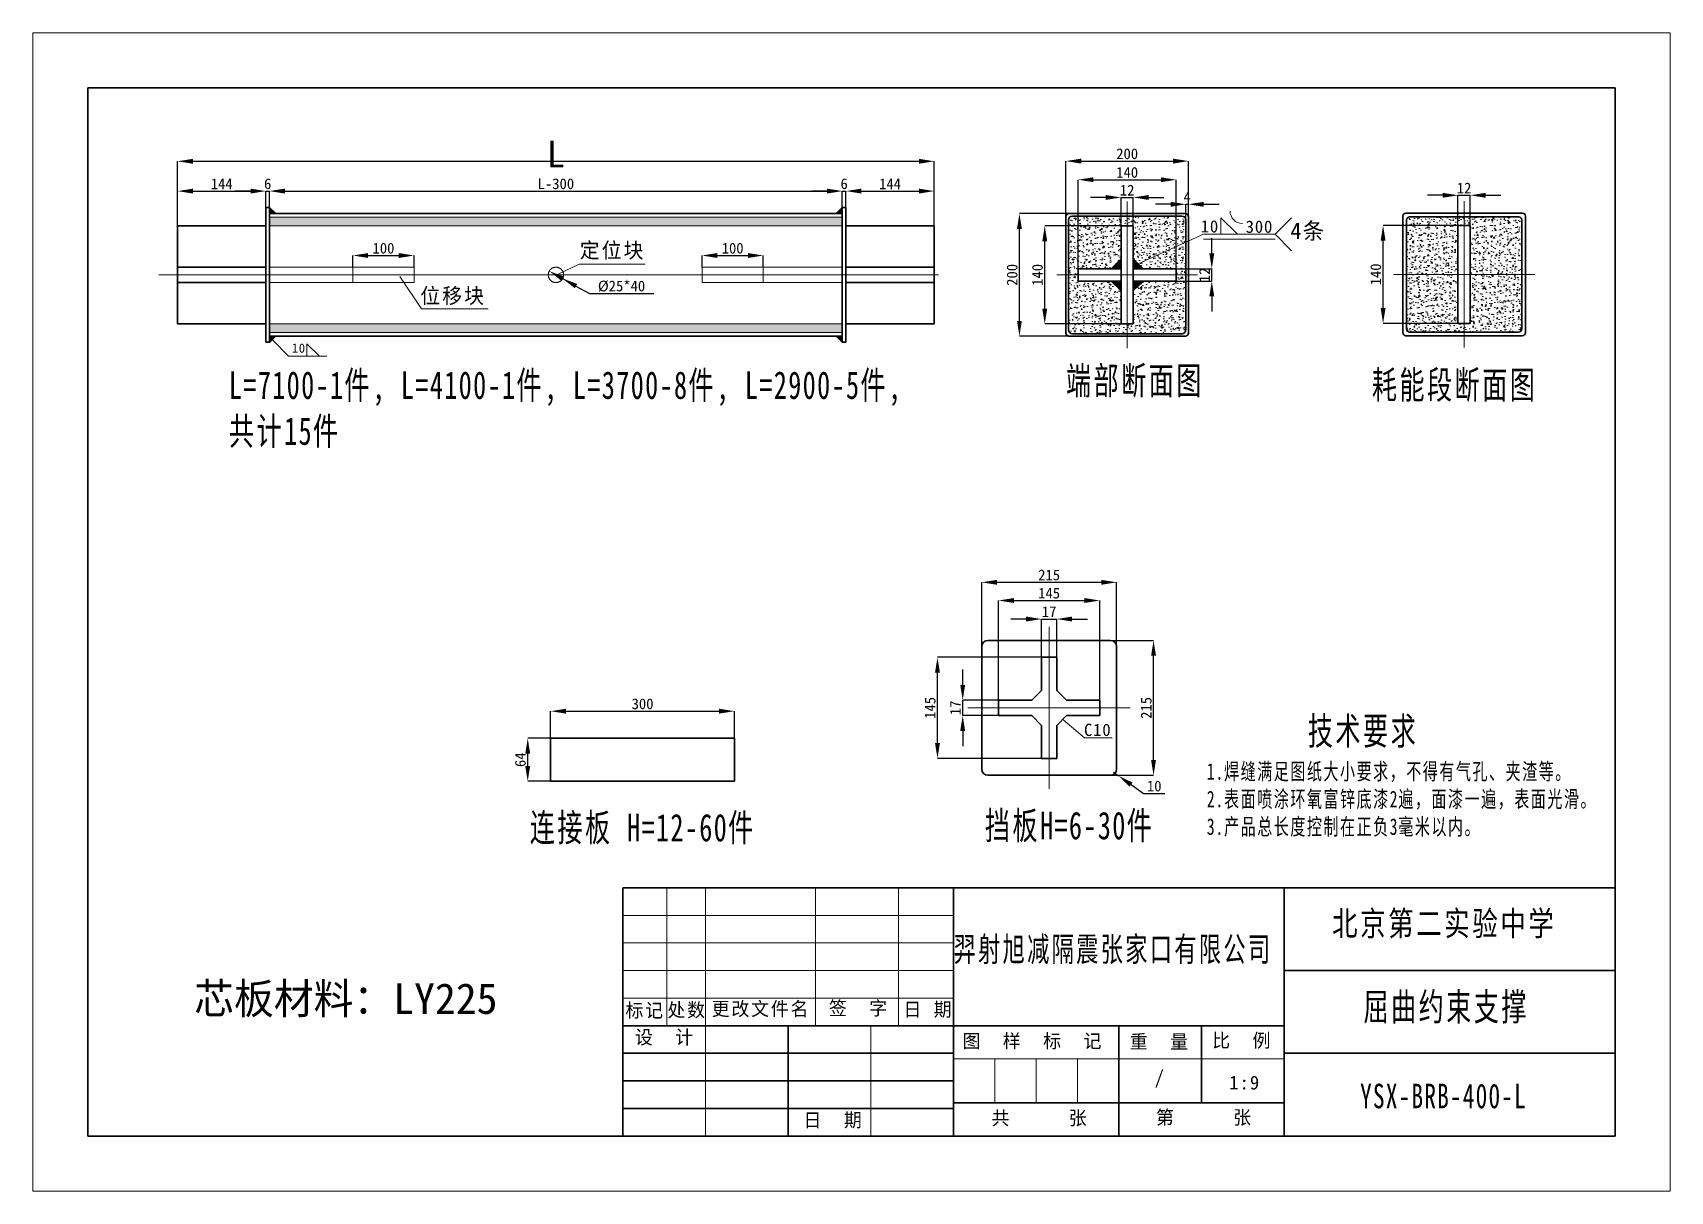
# Model space of a CAD drawing. Header units: metres. Extents: x -1336 to 1336, y -945 to 945.
import ezdxf

# ---------------------------------------------------------------- set-up
doc = ezdxf.new("R2010")
doc.units = ezdxf.units.M
doc.linetypes.add('点画线', pattern=[162, 108, 18, 18, 18, 0])
doc.linetypes.add('虚线', pattern=[18, 9, 9, 0])
for name, color, linetype, lineweight in [('中心线层', 1, '点画线', 18), ('剖面线层', 4, 'Continuous', 18), ('尺寸线层', 3, 'Continuous', 18), ('粗实线层', 7, 'Continuous', 35), ('细实线层', 7, 'Continuous', 18), ('虚线层', 6, '虚线', 18)]:
    doc.layers.add(name, color=color, linetype=linetype, lineweight=lineweight)
doc.dimstyles.new('CUSTOM_DIMSTYLE', dxfattribs={"dimscale": 5, "dimtxt": 3.5, "dimasz": 5, "dimexe": 1.25, "dimexo": 0, "dimtad": 1, "dimcen": 2.5, "dimclrd": 3, "dimadec": 3, "dimazin": 3, "dimtfac": 1, "dimtmove": 0, "dimatfit": 3})

# ---------------------------------------------------------------- blocks, each defined once
blk = doc.blocks.new('图框')
at = {"layer": '粗实线层'}
for p, q in [((90, 1800), (90, 90)), ((2583, 1800), (90, 1800)), ((2583, 90), (2583, 1800)), ((90, 90), (2583, 90))]:
    blk.add_line(p, q, dxfattribs=at)
at = {"layer": '细实线层'}
for p, q in [((0, 1890), (0, 0)), ((2673, 1890), (0, 1890)), ((2673, 0), (2673, 1890)), ((0, 0), (2673, 0))]:
    blk.add_line(p, q, dxfattribs=at)
blk = doc.blocks.new('_CLOSEDFILLED')
at = {"color": 0, "linetype": 'BYBLOCK'}
blk.add_solid([(-1, 0.16), (0, 0), (-1, -0.16)], dxfattribs=at)
blk = doc.blocks.new('*D1')
for p, q in [((0, 80), (0, 185.325)), ((1235, 80), (1235, 185.325))]:
    blk.add_line(p, q)
at = {"color": 3}
blk.add_line((25, 185.325), (1210, 185.325), dxfattribs=at)
at = {"layer": 'Defpoints'}
for p in [(0, 185.325), (0, 80), (1235, 80)]:
    blk.add_point(p, dxfattribs=at)
at = {"layer": '尺寸线层', "color": 3, "xscale": 25, "yscale": 25, "rotation": 180}
blk.add_blockref('_CLOSEDFILLED', (0, 185.325), dxfattribs=at)
at = {"layer": '尺寸线层', "color": 3, "xscale": 25, "yscale": 25}
blk.add_blockref('_CLOSEDFILLED', (1235, 185.325), dxfattribs=at)
at = {"layer": '尺寸线层', "insert": (617.5, 197.2), "char_height": 17.5, "attachment_point": 5}
blk.add_mtext('{\\H2.5x;L}', dxfattribs=at)
blk = doc.blocks.new('*D2')
for p, q in [((150, 110), (150, 136.694)), ((1085, 100), (1085, 136.694))]:
    blk.add_line(p, q)
at = {"color": 3}
blk.add_line((175, 136.694), (1060, 136.694), dxfattribs=at)
at = {"layer": 'Defpoints'}
for p in [(150, 136.694), (150, 110), (1085, 100)]:
    blk.add_point(p, dxfattribs=at)
at = {"layer": '尺寸线层', "color": 3, "xscale": 25, "yscale": 25, "rotation": 180}
blk.add_blockref('_CLOSEDFILLED', (150, 136.694), dxfattribs=at)
at = {"layer": '尺寸线层', "color": 3, "xscale": 25, "yscale": 25}
blk.add_blockref('_CLOSEDFILLED', (1085, 136.694), dxfattribs=at)
at = {"layer": '尺寸线层', "insert": (617.5, 148.569), "char_height": 17.5, "attachment_point": 5}
blk.add_mtext('L-300', dxfattribs=at)
blk = doc.blocks.new('*D3')
for p, q in [((1091, 110), (1091, 136.694)), ((1235, 80), (1235, 136.694))]:
    blk.add_line(p, q)
at = {"color": 3}
blk.add_line((1116, 136.694), (1210, 136.694), dxfattribs=at)
at = {"layer": 'Defpoints'}
for p in [(1091, 136.694), (1091, 110), (1235, 80)]:
    blk.add_point(p, dxfattribs=at)
at = {"layer": '尺寸线层', "color": 3, "xscale": 25, "yscale": 25, "rotation": 180}
blk.add_blockref('_CLOSEDFILLED', (1091, 136.694), dxfattribs=at)
at = {"layer": '尺寸线层', "color": 3, "xscale": 25, "yscale": 25}
blk.add_blockref('_CLOSEDFILLED', (1235, 136.694), dxfattribs=at)
at = {"layer": '尺寸线层', "insert": (1163, 148.569), "char_height": 17.5, "attachment_point": 5}
blk.add_mtext('144', dxfattribs=at)
blk = doc.blocks.new('*D4')
for p, q in [((286, 12.5), (286, 31.597)), ((386, 12.5), (386, 31.597))]:
    blk.add_line(p, q)
at = {"color": 3}
blk.add_line((311, 31.597), (361, 31.597), dxfattribs=at)
at = {"layer": 'Defpoints'}
for p in [(286, 31.597), (286, 12.5), (386, 12.5)]:
    blk.add_point(p, dxfattribs=at)
at = {"layer": '尺寸线层', "color": 3, "xscale": 25, "yscale": 25, "rotation": 180}
blk.add_blockref('_CLOSEDFILLED', (286, 31.597), dxfattribs=at)
at = {"layer": '尺寸线层', "color": 3, "xscale": 25, "yscale": 25}
blk.add_blockref('_CLOSEDFILLED', (386, 31.597), dxfattribs=at)
at = {"layer": '尺寸线层', "insert": (336, 43.472), "char_height": 17.5, "attachment_point": 5}
blk.add_mtext('100', dxfattribs=at)
blk = doc.blocks.new('*D5')
for p, q in [((856, 12.5), (856, 31.597)), ((956, 12.5), (956, 31.597))]:
    blk.add_line(p, q)
at = {"color": 3}
blk.add_line((881, 31.597), (931, 31.597), dxfattribs=at)
at = {"layer": 'Defpoints'}
for p in [(856, 31.597), (856, 12.5), (956, 12.5)]:
    blk.add_point(p, dxfattribs=at)
at = {"layer": '尺寸线层', "color": 3, "xscale": 25, "yscale": 25, "rotation": 180}
blk.add_blockref('_CLOSEDFILLED', (856, 31.597), dxfattribs=at)
at = {"layer": '尺寸线层', "color": 3, "xscale": 25, "yscale": 25}
blk.add_blockref('_CLOSEDFILLED', (956, 31.597), dxfattribs=at)
at = {"layer": '尺寸线层', "insert": (906, 43.472), "char_height": 17.5, "attachment_point": 5}
blk.add_mtext('100', dxfattribs=at)
blk = doc.blocks.new('*D6')
at = {"color": 3}
for p, q in [((119, 136.694), (94, 136.694)), ((144, 136.694), (150, 136.694)), ((175, 136.694), (200, 136.694))]:
    blk.add_line(p, q, dxfattribs=at)
for p, q in [((144, 110), (144, 136.694)), ((150, 110.194), (150, 136.694))]:
    blk.add_line(p, q)
at = {"layer": 'Defpoints'}
for p in [(144, 136.694), (144, 110), (150, 110.194)]:
    blk.add_point(p, dxfattribs=at)
at = {"layer": '尺寸线层', "color": 3, "xscale": 25, "yscale": 25}
blk.add_blockref('_CLOSEDFILLED', (144, 136.694), dxfattribs=at)
at = {"layer": '尺寸线层', "color": 3, "xscale": 25, "yscale": 25, "rotation": 180}
blk.add_blockref('_CLOSEDFILLED', (150, 136.694), dxfattribs=at)
at = {"layer": '尺寸线层', "insert": (147, 148.569), "char_height": 17.5, "attachment_point": 5}
blk.add_mtext('6', dxfattribs=at)
blk = doc.blocks.new('*D7')
at = {"color": 3}
for p, q in [((1060, 136.694), (1035, 136.694)), ((1085, 136.694), (1091, 136.694)), ((1116, 136.694), (1141, 136.694))]:
    blk.add_line(p, q, dxfattribs=at)
for p, q in [((1085, 110), (1085, 136.694)), ((1091, 110), (1091, 136.694))]:
    blk.add_line(p, q)
at = {"layer": 'Defpoints'}
for p in [(1085, 136.694), (1085, 110), (1091, 110)]:
    blk.add_point(p, dxfattribs=at)
at = {"layer": '尺寸线层', "color": 3, "xscale": 25, "yscale": 25}
blk.add_blockref('_CLOSEDFILLED', (1085, 136.694), dxfattribs=at)
at = {"layer": '尺寸线层', "color": 3, "xscale": 25, "yscale": 25, "rotation": 180}
blk.add_blockref('_CLOSEDFILLED', (1091, 136.694), dxfattribs=at)
at = {"layer": '尺寸线层', "insert": (1088, 148.569), "char_height": 17.5, "attachment_point": 5}
blk.add_mtext('6', dxfattribs=at)
blk = doc.blocks.new('*D8')
for p, q in [((0, 80), (0, 136.694)), ((144, 85), (144, 136.694))]:
    blk.add_line(p, q)
at = {"color": 3}
blk.add_line((25, 136.694), (119, 136.694), dxfattribs=at)
at = {"layer": 'Defpoints'}
for p in [(0, 136.694), (144, 85), (0, 80)]:
    blk.add_point(p, dxfattribs=at)
at = {"layer": '尺寸线层', "color": 3, "xscale": 25, "yscale": 25, "rotation": 180}
blk.add_blockref('_CLOSEDFILLED', (0, 136.694), dxfattribs=at)
at = {"layer": '尺寸线层', "color": 3, "xscale": 25, "yscale": 25}
blk.add_blockref('_CLOSEDFILLED', (144, 136.694), dxfattribs=at)
at = {"layer": '尺寸线层', "insert": (72, 148.569), "char_height": 17.5, "attachment_point": 5}
blk.add_mtext('144', dxfattribs=at)
blk = doc.blocks.new('*X14')
at = {"layer": '尺寸线层', "color": 0, "linetype": 'Continuous', "lineweight": -2}
for p, q in [((0, 0), (26.021, -26.762)), ((26.021, -26.762), (88.502, -26.762))]:
    blk.add_line(p, q, dxfattribs=at)
at = {"layer": '尺寸线层', "color": 0, "linetype": 'Continuous'}
for p, q in [((56.086, -26.762), (56.086, -6.561)), ((76.286, -26.762), (56.086, -6.561)), ((56.086, -26.762), (83.086, -26.762))]:
    blk.add_line(p, q, dxfattribs=at)
at = {"layer": '尺寸线层', "color": 0, "insert": (31.502, -6.057), "char_height": 15, "attachment_point": 1}
blk.add_mtext('{\\T1.1;10}', dxfattribs=at)
blk = doc.blocks.new('*X15')
at = {"layer": '尺寸线层', "color": 0, "linetype": 'Continuous'}
blk.add_line((0, 0), (35.285, -52.806), dxfattribs=at)
at = {"layer": '尺寸线层', "color": 0}
for p, q in [((35.285, -52.806), (37.5, -52.806)), ((37.5, -52.806), (144.053, -52.806)), ((37.5, -52.806), (37.5, -52.806))]:
    blk.add_line(p, q, dxfattribs=at)
at = {"layer": '尺寸线层', "color": 0, "insert": (33.209, -18.669), "char_height": 25, "attachment_point": 1}
blk.add_mtext('{\\T1.1;位移块}', dxfattribs=at)
blk = doc.blocks.new('*X16')
at = {"layer": '尺寸线层', "color": 0, "linetype": 'Continuous'}
blk.add_line((0, 0), (35.285, 17.069), dxfattribs=at)
at = {"layer": '尺寸线层', "color": 0}
for p, q in [((35.285, 17.069), (37.5, 17.069)), ((37.5, 17.069), (143.349, 17.069)), ((37.5, 17.069), (37.5, 17.069))]:
    blk.add_line(p, q, dxfattribs=at)
at = {"layer": '尺寸线层', "color": 0, "insert": (36.379, 52.176), "char_height": 25, "attachment_point": 1}
blk.add_mtext('{\\T1.1;定位块}', dxfattribs=at)
blk = doc.blocks.new('*D10')
at = {"color": 3}
for p, q in [((71, 115.166), (46, 115.166)), ((96, 115.166), (100, 115.166)), ((125, 115.166), (150, 115.166))]:
    blk.add_line(p, q, dxfattribs=at)
for p, q in [((96, -61.806), (96, 115.166)), ((100, -61.806), (100, 115.166))]:
    blk.add_line(p, q)
at = {"layer": 'Defpoints'}
for p in [(96, 115.166), (96, -61.806), (100, -61.806)]:
    blk.add_point(p, dxfattribs=at)
at = {"layer": '尺寸线层', "color": 3, "xscale": 25, "yscale": 25}
blk.add_blockref('_CLOSEDFILLED', (96, 115.166), dxfattribs=at)
at = {"layer": '尺寸线层', "color": 3, "xscale": 25, "yscale": 25, "rotation": 180}
blk.add_blockref('_CLOSEDFILLED', (100, 115.166), dxfattribs=at)
at = {"layer": '尺寸线层', "insert": (98, 127.041), "char_height": 17.5, "attachment_point": 5}
blk.add_mtext('4', dxfattribs=at)
blk = doc.blocks.new('*D11')
at = {"color": 3}
for p, q in [((-35, 126.338), (-60, 126.338)), ((-10, 126.338), (10, 126.338)), ((35, 126.338), (60, 126.338))]:
    blk.add_line(p, q, dxfattribs=at)
for p, q in [((-10, 34.061), (-10, 126.338)), ((10, 33.717), (10, 126.338))]:
    blk.add_line(p, q)
at = {"layer": 'Defpoints'}
for p in [(-10, 126.338), (-10, 34.061), (10, 33.717)]:
    blk.add_point(p, dxfattribs=at)
at = {"layer": '尺寸线层', "color": 3, "xscale": 25, "yscale": 25}
for p, rotation in [((-10, 126.338), 360), ((10, 126.338), 540)]:
    blk.add_blockref('_CLOSEDFILLED', p, dxfattribs=dict(at, rotation=rotation))
at = {"layer": '尺寸线层', "insert": (0, 138.213), "char_height": 17.5, "attachment_point": 5}
blk.add_mtext('12', dxfattribs=at)
blk = doc.blocks.new('*D12')
for p, q in [((-80, 10), (-80, 155.244)), ((80, 10), (80, 155.244))]:
    blk.add_line(p, q)
at = {"color": 3}
blk.add_line((-55, 155.244), (55, 155.244), dxfattribs=at)
at = {"layer": 'Defpoints'}
for p in [(-80, 155.244), (-80, 10), (80, 10)]:
    blk.add_point(p, dxfattribs=at)
at = {"layer": '尺寸线层', "color": 3, "xscale": 25, "yscale": 25, "rotation": 180}
blk.add_blockref('_CLOSEDFILLED', (-80, 155.244), dxfattribs=at)
at = {"layer": '尺寸线层', "color": 3, "xscale": 25, "yscale": 25}
blk.add_blockref('_CLOSEDFILLED', (80, 155.244), dxfattribs=at)
at = {"layer": '尺寸线层', "insert": (0, 167.119), "char_height": 17.5, "attachment_point": 5}
blk.add_mtext('140', dxfattribs=at)
blk = doc.blocks.new('*D13')
for p, q in [((-10, 80), (-134.544, 80)), ((-10, -80), (-134.544, -80))]:
    blk.add_line(p, q)
at = {"color": 3}
blk.add_line((-134.544, -55), (-134.544, 55), dxfattribs=at)
at = {"layer": 'Defpoints'}
for p in [(-10, 80), (-134.544, -80), (-10, -80)]:
    blk.add_point(p, dxfattribs=at)
at = {"layer": '尺寸线层', "color": 3, "xscale": 25, "yscale": 25}
for p, rotation in [((-134.544, 80), 90), ((-134.544, -80), 270)]:
    blk.add_blockref('_CLOSEDFILLED', p, dxfattribs=dict(at, rotation=rotation))
at = {"layer": '尺寸线层', "insert": (-146.419, 0), "char_height": 17.5, "attachment_point": 5, "rotation": 90}
blk.add_mtext('140', dxfattribs=at)
blk = doc.blocks.new('*D14')
at = {"color": 3}
for p, q in [((138.13, 35), (138.13, 60)), ((138.13, -10), (138.13, 10)), ((138.13, -35), (138.13, -60))]:
    blk.add_line(p, q, dxfattribs=at)
for p, q in [((80, 10), (138.13, 10)), ((80, -10), (138.13, -10))]:
    blk.add_line(p, q)
at = {"layer": 'Defpoints'}
for p in [(80, 10), (80, -10), (138.13, -10)]:
    blk.add_point(p, dxfattribs=at)
at = {"layer": '尺寸线层', "color": 3, "xscale": 25, "yscale": 25}
for p, rotation in [((138.13, 10), 270), ((138.13, -10), 90)]:
    blk.add_blockref('_CLOSEDFILLED', p, dxfattribs=dict(at, rotation=rotation))
at = {"layer": '尺寸线层', "insert": (126.255, 0), "char_height": 17.5, "attachment_point": 5, "rotation": 90}
blk.add_mtext('12', dxfattribs=at)
blk = doc.blocks.new('*D15')
for p, q in [((-95, 100), (-175.882, 100)), ((-95, -100), (-175.882, -100))]:
    blk.add_line(p, q)
at = {"color": 3}
blk.add_line((-175.882, -75), (-175.882, 75), dxfattribs=at)
at = {"layer": 'Defpoints'}
for p in [(-95, 100), (-175.882, -100), (-95, -100)]:
    blk.add_point(p, dxfattribs=at)
at = {"layer": '尺寸线层', "color": 3, "xscale": 25, "yscale": 25}
for p, rotation in [((-175.882, 100), 90), ((-175.882, -100), 270)]:
    blk.add_blockref('_CLOSEDFILLED', p, dxfattribs=dict(at, rotation=rotation))
at = {"layer": '尺寸线层', "insert": (-187.757, 0), "char_height": 17.5, "attachment_point": 5, "rotation": 90}
blk.add_mtext('200', dxfattribs=at)
blk = doc.blocks.new('*D16')
for p, q in [((-100, 95), (-100, 185.626)), ((100, 95), (100, 185.626))]:
    blk.add_line(p, q)
at = {"color": 3}
blk.add_line((-75, 185.626), (75, 185.626), dxfattribs=at)
at = {"layer": 'Defpoints'}
for p in [(-100, 185.626), (-100, 95), (100, 95)]:
    blk.add_point(p, dxfattribs=at)
at = {"layer": '尺寸线层', "color": 3, "xscale": 25, "yscale": 25, "rotation": 180}
blk.add_blockref('_CLOSEDFILLED', (-100, 185.626), dxfattribs=at)
at = {"layer": '尺寸线层', "color": 3, "xscale": 25, "yscale": 25}
blk.add_blockref('_CLOSEDFILLED', (100, 185.626), dxfattribs=at)
at = {"layer": '尺寸线层', "insert": (0, 197.501), "char_height": 17.5, "attachment_point": 5}
blk.add_mtext('200', dxfattribs=at)
blk = doc.blocks.new('*X25')
at = {"layer": '尺寸线层', "color": 0, "linetype": 'Continuous'}
for p, q in [((135.122, 48.272), (135.122, 75.272)), ((162.122, 48.272), (135.122, 75.272)), ((223.465, 48.272), (250.465, 75.272)), ((135.122, 48.272), (162.122, 48.272)), ((223.465, 48.272), (250.465, 21.272))]:
    blk.add_line(p, q, dxfattribs=at)
at = {"layer": '尺寸线层', "color": 0, "linetype": 'Continuous', "lineweight": -2}
for p, q in [((0, 0), (106.772, 48.272)), ((106.772, 48.272), (223.465, 48.272))]:
    blk.add_line(p, q, dxfattribs=at)
at = {"layer": '尺寸线层', "color": 0, "linetype": '虚线'}
blk.add_line((106.772, 40.172), (223.465, 40.172), dxfattribs=at)
at = {"layer": '尺寸线层', "color": 0, "linetype": 'Continuous'}
blk.add_arc((170.222, 86.072), 20.25, 180, 270, dxfattribs=at)
at = {"layer": '尺寸线层', "color": 0, "attachment_point": 1}
for s, insert, char_height in [('{\\T1.1;300}', (175.399, 70.67), 20), ('{\\T1.1;4条}', (248.327, 67.363), 27)]:
    blk.add_mtext(s, dxfattribs=dict(at, insert=insert, char_height=char_height))
blk = doc.blocks.new('*D17')
at = {"color": 3}
for p, q in [((-35, 129.043), (-60, 129.043)), ((-10, 129.043), (10, 129.043)), ((35, 129.043), (60, 129.043))]:
    blk.add_line(p, q, dxfattribs=at)
for p, q in [((-10, 60), (-10, 129.043)), ((10, 60), (10, 129.043))]:
    blk.add_line(p, q)
at = {"layer": 'Defpoints'}
for p in [(-10, 129.043), (-10, 60), (10, 60)]:
    blk.add_point(p, dxfattribs=at)
at = {"layer": '尺寸线层', "color": 3, "xscale": 25, "yscale": 25}
blk.add_blockref('_CLOSEDFILLED', (-10, 129.043), dxfattribs=at)
at = {"layer": '尺寸线层', "color": 3, "xscale": 25, "yscale": 25, "rotation": 180}
blk.add_blockref('_CLOSEDFILLED', (10, 129.043), dxfattribs=at)
at = {"layer": '尺寸线层', "insert": (0, 140.918), "char_height": 17.5, "attachment_point": 5}
blk.add_mtext('12', dxfattribs=at)
blk = doc.blocks.new('*D18')
for p, q in [((-10, 80), (-132.252, 80)), ((-10, -80), (-132.252, -80))]:
    blk.add_line(p, q)
at = {"color": 3}
blk.add_line((-132.252, -55), (-132.252, 55), dxfattribs=at)
at = {"layer": 'Defpoints'}
for p in [(-10, 80), (-132.252, -80), (-10, -80)]:
    blk.add_point(p, dxfattribs=at)
at = {"layer": '尺寸线层', "color": 3, "xscale": 25, "yscale": 25}
for p, rotation in [((-132.252, 80), 90), ((-132.252, -80), 270)]:
    blk.add_blockref('_CLOSEDFILLED', p, dxfattribs=dict(at, rotation=rotation))
at = {"layer": '尺寸线层', "insert": (-144.127, 0), "char_height": 17.5, "attachment_point": 5, "rotation": 90}
blk.add_mtext('140', dxfattribs=at)
blk = doc.blocks.new('*D19')
for p, q in [((0, 70), (0, 114.214)), ((300, 70), (300, 114.214))]:
    blk.add_line(p, q)
at = {"color": 3}
blk.add_line((25, 114.214), (275, 114.214), dxfattribs=at)
at = {"layer": 'Defpoints'}
for p in [(0, 114.214), (0, 70), (300, 70)]:
    blk.add_point(p, dxfattribs=at)
at = {"layer": '尺寸线层', "color": 3, "xscale": 25, "yscale": 25, "rotation": 180}
blk.add_blockref('_CLOSEDFILLED', (0, 114.214), dxfattribs=at)
at = {"layer": '尺寸线层', "color": 3, "xscale": 25, "yscale": 25}
blk.add_blockref('_CLOSEDFILLED', (300, 114.214), dxfattribs=at)
at = {"layer": '尺寸线层', "insert": (150, 126.089), "char_height": 17.5, "attachment_point": 5}
blk.add_mtext('300', dxfattribs=at)
blk = doc.blocks.new('*D20')
for p, q in [((0, 70), (-37.439, 70)), ((0, 0), (-37.439, 0))]:
    blk.add_line(p, q)
at = {"color": 3}
blk.add_line((-37.439, 25), (-37.439, 45), dxfattribs=at)
at = {"layer": 'Defpoints'}
for p in [(0, 70), (-37.439, 0), (0, 0)]:
    blk.add_point(p, dxfattribs=at)
at = {"layer": '尺寸线层', "color": 3, "xscale": 25, "yscale": 25}
for p, rotation in [((-37.439, 70), 90), ((-37.439, 0), 270)]:
    blk.add_blockref('_CLOSEDFILLED', p, dxfattribs=dict(at, rotation=rotation))
at = {"layer": '尺寸线层', "insert": (-49.314, 35), "char_height": 17.5, "attachment_point": 5, "rotation": 90}
blk.add_mtext('64', dxfattribs=at)
blk = doc.blocks.new('*D21')
for p, q in [((100, 110), (170.427, 110)), ((100, -110), (170.427, -110))]:
    blk.add_line(p, q)
at = {"color": 3}
blk.add_line((170.427, -85), (170.427, 85), dxfattribs=at)
at = {"layer": 'Defpoints'}
for p in [(100, 110), (100, -110), (170.427, -110)]:
    blk.add_point(p, dxfattribs=at)
at = {"layer": '尺寸线层', "color": 3, "xscale": 25, "yscale": 25}
for p, rotation in [((170.427, 110), 90), ((170.427, -110), 270)]:
    blk.add_blockref('_CLOSEDFILLED', p, dxfattribs=dict(at, rotation=rotation))
at = {"layer": '尺寸线层', "insert": (158.552, 0), "char_height": 17.5, "attachment_point": 5, "rotation": 90}
blk.add_mtext('215', dxfattribs=at)
blk = doc.blocks.new('*D23')
for p, q in [((-110, 100), (-110, 204.87)), ((110, 100), (110, 204.87))]:
    blk.add_line(p, q)
at = {"color": 3}
blk.add_line((-85, 204.87), (85, 204.87), dxfattribs=at)
at = {"layer": 'Defpoints'}
for p in [(-110, 204.87), (-110, 100), (110, 100)]:
    blk.add_point(p, dxfattribs=at)
at = {"layer": '尺寸线层', "color": 3, "xscale": 25, "yscale": 25, "rotation": 180}
blk.add_blockref('_CLOSEDFILLED', (-110, 204.87), dxfattribs=at)
at = {"layer": '尺寸线层', "color": 3, "xscale": 25, "yscale": 25}
blk.add_blockref('_CLOSEDFILLED', (110, 204.87), dxfattribs=at)
at = {"layer": '尺寸线层', "insert": (0, 216.745), "char_height": 17.5, "attachment_point": 5}
blk.add_mtext('215', dxfattribs=at)
blk = doc.blocks.new('*D24')
for p, q in [((-82.5, 12.5), (-82.5, 175.196)), ((82.5, 12.5), (82.5, 175.196))]:
    blk.add_line(p, q)
at = {"color": 3}
blk.add_line((-57.5, 175.196), (57.5, 175.196), dxfattribs=at)
at = {"layer": 'Defpoints'}
for p in [(-82.5, 175.196), (-82.5, 12.5), (82.5, 12.5)]:
    blk.add_point(p, dxfattribs=at)
at = {"layer": '尺寸线层', "color": 3, "xscale": 25, "yscale": 25, "rotation": 180}
blk.add_blockref('_CLOSEDFILLED', (-82.5, 175.196), dxfattribs=at)
at = {"layer": '尺寸线层', "color": 3, "xscale": 25, "yscale": 25}
blk.add_blockref('_CLOSEDFILLED', (82.5, 175.196), dxfattribs=at)
at = {"layer": '尺寸线层', "insert": (0, 187.071), "char_height": 17.5, "attachment_point": 5}
blk.add_mtext('145', dxfattribs=at)
blk = doc.blocks.new('*D25')
at = {"color": 3}
for p, q in [((-37.5, 144.951), (-62.5, 144.951)), ((-12.5, 144.951), (12.5, 144.951)), ((37.5, 144.951), (62.5, 144.951))]:
    blk.add_line(p, q, dxfattribs=at)
for p, q in [((-12.5, 35), (-12.5, 144.951)), ((12.5, 34.398), (12.5, 144.951))]:
    blk.add_line(p, q)
at = {"layer": 'Defpoints'}
for p in [(-12.5, 144.951), (-12.5, 35), (12.5, 34.398)]:
    blk.add_point(p, dxfattribs=at)
at = {"layer": '尺寸线层', "color": 3, "xscale": 25, "yscale": 25}
blk.add_blockref('_CLOSEDFILLED', (-12.5, 144.951), dxfattribs=at)
at = {"layer": '尺寸线层', "color": 3, "xscale": 25, "yscale": 25, "rotation": 180}
blk.add_blockref('_CLOSEDFILLED', (12.5, 144.951), dxfattribs=at)
at = {"layer": '尺寸线层', "insert": (0, 156.826), "char_height": 17.5, "attachment_point": 5}
blk.add_mtext('17', dxfattribs=at)
blk = doc.blocks.new('*D26')
at = {"color": 3}
for p, q in [((-141.086, 37.5), (-141.086, 62.5)), ((-141.086, -12.5), (-141.086, 12.5)), ((-141.086, -37.5), (-141.086, -62.5))]:
    blk.add_line(p, q, dxfattribs=at)
for p, q in [((-82.5, 12.5), (-141.086, 12.5)), ((-82.5, -12.5), (-141.086, -12.5))]:
    blk.add_line(p, q)
at = {"layer": 'Defpoints'}
for p in [(-82.5, 12.5), (-141.086, -12.5), (-82.5, -12.5)]:
    blk.add_point(p, dxfattribs=at)
at = {"layer": '尺寸线层', "color": 3, "xscale": 25, "yscale": 25}
for p, rotation in [((-141.086, 12.5), 270), ((-141.086, -12.5), 90)]:
    blk.add_blockref('_CLOSEDFILLED', p, dxfattribs=dict(at, rotation=rotation))
at = {"layer": '尺寸线层', "insert": (-152.961, 0), "char_height": 17.5, "attachment_point": 5, "rotation": 90}
blk.add_mtext('17', dxfattribs=at)
blk = doc.blocks.new('*D27')
for p, q in [((-12.5, 82.5), (-182.282, 82.5)), ((-12.5, -82.5), (-182.282, -82.5))]:
    blk.add_line(p, q)
at = {"color": 3}
blk.add_line((-182.282, -57.5), (-182.282, 57.5), dxfattribs=at)
at = {"layer": 'Defpoints'}
for p in [(-12.5, 82.5), (-182.282, -82.5), (-12.5, -82.5)]:
    blk.add_point(p, dxfattribs=at)
at = {"layer": '尺寸线层', "color": 3, "xscale": 25, "yscale": 25}
for p, rotation in [((-182.282, 82.5), 90), ((-182.282, -82.5), 270)]:
    blk.add_blockref('_CLOSEDFILLED', p, dxfattribs=dict(at, rotation=rotation))
at = {"layer": '尺寸线层', "insert": (-194.157, 0), "char_height": 17.5, "attachment_point": 5, "rotation": 90}
blk.add_mtext('145', dxfattribs=at)
blk = doc.blocks.new('标题')
at = {"layer": '粗实线层'}
for p, q in [((-1620, 405), (-1620, 0)), ((0, 405), (-1620, 405)), ((-1080, 405), (-1080, 0)), ((-540, 405), (-540, 0)), ((0, 0), (0, 405)), ((0, 270), (-540, 270)), ((-1620, 180), (-540, 180)), ((-1350, 180), (-1350, 0)), ((-810, 180), (-810, 0)), ((-675, 180), (-675, 54)), ((-1620, 135), (-1080, 135)), ((0, 135), (-540, 135)), ((-1620, 90), (-1080, 90)), ((-1080, 54), (-540, 54)), ((-1620, 45), (-1080, 45)), ((-1620, 0), (0, 0))]:
    blk.add_line(p, q, dxfattribs=at)
at = {"layer": '细实线层'}
for p, q in [((-1548, 405), (-1548, 180)), ((-1485, 405), (-1485, 0)), ((-1305, 405), (-1305, 180)), ((-1170, 405), (-1170, 180)), ((-1620, 360), (-1080, 360)), ((-1620, 315), (-1080, 315)), ((-1620, 270), (-1080, 270)), ((-1620, 225), (-1080, 225)), ((-1215, 180), (-1215, 0)), ((-1080, 126), (-540, 126)), ((-1012.5, 126), (-1012.5, 54)), ((-945, 126), (-945, 54)), ((-877.5, 126), (-877.5, 54))]:
    blk.add_line(p, q, dxfattribs=at)
at = {"layer": '尺寸线层', "attachment_point": 1}
for s, insert, char_height in [('\\W0.80;\\T1.1;北京第二实验中学', (-462, 367.002), 40), ('{\\W0.7;\\T1.1;羿射旭减隔震张家口有限公司}', (-1080, 325), 40), ('{\\T1.1;标记}', (-1615.492, 216.278), 22.5), ('{\\T1.1;处数}', (-1547.008, 216.934), 22.5), ('{\\T1.1;更改文件名}', (-1474.714, 218.902), 22.5), ('{\\T1.1;签  字}', (-1283.426, 219.886), 22.5), ('{\\T1.1;日 期}', (-1161.522, 217.809), 22.5), ('{\\W0.7;\\T1.1;屈曲约束支撑}', (-410.828, 233.5), 45), ('{\\T1.1;设  计}', (-1600.066, 172.59), 22.5), ('{\\T1.1;图  样  标  记}', (-1065.309, 166.286), 22.5), ('{\\T1.1;重  量}', (-792.198, 165.302), 22.5), ('{\\T1.1;比  例}', (-657.69, 167.27), 22.5), ('{\\T1.1;/}', (-751.606, 107.159), 22.5), ('{\\T1.1;1:9}', (-629.877, 98.475), 22.5), ('\\W0.7;\\T1.1;YSX-BRB-400-L', (-416.267, 85.424), 40), ('{\\T1.1;日  期}', (-1324.817, 37.262), 22.5), ('{\\T1.1;共}', (-1017.841, 40.778), 22.5), ('{\\T1.1;张}', (-891.841, 40.778), 22.5), ('{\\T1.1;第}', (-749.481, 41.762), 22.5), ('{\\T1.1;张}', (-623.481, 41.762), 22.5)]:
    blk.add_mtext(s, dxfattribs=dict(at, insert=insert, char_height=char_height))
blk = doc.blocks.new('主视图')
h = blk.add_hatch()
h.set_pattern_fill('SOLID', color=256)
h.paths.add_polyline_path([(150, 100), (150, 110), (150, 110), (150, 110.194), (150, 110.194), (160.5, 100), (160.5, 100), (150, 100)])
h = blk.add_hatch()
h.set_pattern_fill('SOLID', color=256)
h.paths.add_polyline_path([(1075, 100), (1085, 110), (1085, 110), (1085, 100), (1085, 100), (1075, 100)])
h = blk.add_hatch()
h.set_pattern_fill('SOLID', color=256)
h.paths.add_polyline_path([(150, -110), (150, -100), (150, -100), (160.5, -100), (160.5, -100), (150, -110.194), (150, -110.194), (150, -110)])
h = blk.add_hatch()
h.set_pattern_fill('SOLID', color=256)
h.paths.add_polyline_path([(1085, -110), (1075, -100), (1075, -100), (1085, -100), (1085, -100), (1085, -110)])
at = {"layer": '剖面线层'}
h = blk.add_hatch(dxfattribs=at)
h.set_pattern_fill('AR-CONC', color=256, scale=0.1)
h.paths.add_polyline_path([(150, 80), (150, 94), (150, 94), (1085.01, 94), (1085.01, 94), (1085.01, 80), (1085.01, 80), (150, 80)])
h = blk.add_hatch(dxfattribs=at)
h.set_pattern_fill('AR-CONC', color=256, scale=0.1)
h.paths.add_polyline_path([(150, -94), (150, -80), (150, -80), (1085.01, -80), (1085.01, -80), (1085.01, -94), (1085.01, -94), (150, -94)])
at = {"layer": '中心线层'}
blk.add_line((-30.5, 0), (1242, 0), dxfattribs=at)
at = {"layer": '粗实线层'}
for p, q in [((150, 110), (144, 110)), ((144, 110), (144, -110)), ((150, 100), (150, 110.194)), ((150, 110.194), (160.5, 100)), ((1085, 110), (1075, 100)), ((1085, 100), (1085, 110)), ((1085, 110), (1091, 110)), ((1091, 110), (1091, -110)), ((0, 80), (0, -80)), ((144, 80), (0, 80)), ((1235, 80), (1091, 80)), ((1235, -80), (1235, 80)), ((0, 12.5), (144, 12.5)), ((1235, 12.5), (1091, 12.5)), ((0, -12.5), (144, -12.5)), ((1235, -12.5), (1091, -12.5)), ((144, -80), (0, -80)), ((1091, -80), (1235, -80)), ((150, -100), (150, -110.194)), ((150, -110.194), (160.5, -100)), ((1085, -110), (1075, -100)), ((1085, -100), (1085, -110)), ((150, -110), (144, -110)), ((1085, -110), (1091, -110))]:
    blk.add_line(p, q, dxfattribs=at)
blk.add_lwpolyline([(1085.01, 100), (1085.01, -100), (150, -100), (150, 100)], close=True, dxfattribs=at)
at = {"layer": '虚线层', "linetype": '虚线'}
for p, q in [((150, 94), (1085.01, 94)), ((1085.01, 80), (150, 80)), ((150, 12.5), (286, 12.5)), ((286, 12.5), (386, 12.5)), ((286, 12.5), (286, -12.5)), ((386, 12.5), (386, -12.5)), ((956, 12.5), (856, 12.5)), ((856, 12.5), (856, -12.5)), ((1085.01, 12.5), (956, 12.5)), ((956, 12.5), (956, -12.5)), ((150, -12.5), (286, -12.5)), ((286, -12.5), (386, -12.5)), ((956, -12.5), (856, -12.5)), ((1085.01, -12.5), (956, -12.5)), ((1085.01, -80), (150, -80)), ((1085.01, -94), (150, -94))]:
    blk.add_line(p, q, dxfattribs=at)
blk.add_circle((617.505, 0), 12.5, dxfattribs=at)
at = {"layer": '尺寸线层', "insert": (83.685, -157.364), "char_height": 45, "attachment_point": 1}
blk.add_mtext('\\W0.7;\\T1.1;L=7100-1件, L=4100-1件, L=3700-8件, L=2900-5件,\\P共计15件', dxfattribs=at)
at = {"layer": '尺寸线层'}
for base, p1, p2, text, picture, middle in [((0, 185.325), (0, 80), (1235, 80), '{\\H2.5x;L}', '*D1', (617.5, 197.2)), ((150, 136.694), (150, 110), (1085, 100), 'L-300', '*D2', (617.5, 148.569))]:
    dim = blk.add_linear_dim(base=base, p1=p1, p2=p2, text=text, dimstyle='CUSTOM_DIMSTYLE', dxfattribs=at)
    dim.commit()
    dim.dimension.update_dxf_attribs({"geometry": picture, "text_midpoint": middle})
for base, p1, p2, picture, middle in [((0, 136.694), (0, 80), (144, 85), '*D8', (72, 148.569)), ((144, 136.694), (144, 110), (150, 110.194), '*D6', (147, 148.569)), ((1085, 136.694), (1085, 110), (1091, 110), '*D7', (1088, 148.569)), ((1091, 136.694), (1091, 110), (1235, 80), '*D3', (1163, 148.569)), ((286, 31.597), (286, 12.5), (386, 12.5), '*D4', (336, 43.472)), ((856, 31.597), (856, 12.5), (956, 12.5), '*D5', (906, 43.472))]:
    dim = blk.add_linear_dim(base=base, p1=p1, p2=p2, dimstyle='CUSTOM_DIMSTYLE', dxfattribs=at)
    dim.commit()
    dim.dimension.update_dxf_attribs({"geometry": picture, "text_midpoint": middle})
blk.add_diameter_dim_2p(p1=(606.583, 6.079), p2=(628.427, -6.079), text='<>*40', dimstyle='CUSTOM_DIMSTYLE', override={"dimtoh": 1, "dimtix": 0}, dxfattribs=at).render()
blk = doc.blocks.new('端面')
h = blk.add_hatch()
h.set_pattern_fill('SOLID', color=256)
h.paths.add_polyline_path([(-26, 10), (-10, 26), (-10, 26), (-10, 10), (-10, 10), (-26, 10)])
h = blk.add_hatch()
h.set_pattern_fill('SOLID', color=256)
h.paths.add_polyline_path([(10, 10), (10, 26), (10, 26), (26, 10), (26, 10), (10, 10)])
h = blk.add_hatch()
h.set_pattern_fill('SOLID', color=256)
h.paths.add_polyline_path([(-10, -26), (-26, -10), (-26, -10), (-10, -10), (-10, -10), (-10, -26)])
h = blk.add_hatch()
h.set_pattern_fill('SOLID', color=256)
h.paths.add_polyline_path([(10, -26), (10, -10), (10, -10), (26, -10), (26, -10), (10, -26)])
at = {"layer": '剖面线层'}
h = blk.add_hatch(dxfattribs=at)
h.set_pattern_fill('AR-CONC', color=256, scale=0.1)
h.paths.add_polyline_path([(-96, 0), (-96, 89), (-89, 96, 0.414), (-96, 89), (-89, 96), (0, 96), (0, 96), (0, 80), (0, 80), (-10, 80), (-10, 80), (-10, 60), (-10, 60), (-10, 60), (-10, 60), (-10, 44), (-10, 44), (-10, 26), (-10, 26), (-26, 10), (-26, 10), (-80, 10), (-80, 10), (-80, 0), (-80, 0), (-96, 0)])
h = blk.add_hatch(dxfattribs=at)
h.set_pattern_fill('AR-CONC', color=256, scale=0.1)
h.paths.add_polyline_path([(10, 26), (10, 44), (10, 44), (10, 60), (10, 60), (10, 60), (10, 60), (10, 80), (10, 80), (0, 80), (0, 80), (0, 96), (0, 96), (89, 96), (96, 89, 0.414), (89, 96), (96, 89), (96, 0), (96, 0), (80, 0), (80, 0), (80, 10), (80, 10), (26, 10), (26, 10), (10, 26)])
h = blk.add_hatch(dxfattribs=at)
h.set_pattern_fill('AR-CONC', color=256, scale=0.1)
h.paths.add_polyline_path([(-96, -89), (-96, 0), (-96, 0), (-80, 0), (-80, 0), (-80, -10), (-80, -10), (-26, -10), (-26, -10), (-10, -26), (-10, -26), (-10, -44), (-10, -44), (-10, -60), (-10, -60), (-10, -60), (-10, -60), (-10, -80), (-10, -80), (0, -80), (0, -80), (0, -96), (0, -96), (-89, -96), (-96, -89, 0.414), (-89, -96)])
h = blk.add_hatch(dxfattribs=at)
h.set_pattern_fill('AR-CONC', color=256, scale=0.1)
h.paths.add_polyline_path([(10, -44), (10, -26), (10, -26), (26, -10), (26, -10), (80, -10), (80, -10), (80, 0), (80, 0), (96, 0), (96, 0), (96, -89), (89, -96, 0.414), (96, -89), (89, -96), (0, -96), (0, -96), (0, -80), (0, -80), (10, -80), (10, -80), (10, -60), (10, -60), (10, -60), (10, -60), (10, -44)])
for p, q in [((-26, 10), (-10, 26)), ((26, 10), (10, 26)), ((-26, -10), (-10, -26)), ((26, -10), (10, -26))]:
    blk.add_line(p, q)
at = {"layer": '中心线层'}
for p, q in [((0, 119.5), (0, -119.5)), ((-114.766, 0), (114.766, 0))]:
    blk.add_line(p, q, dxfattribs=at)
at = {"layer": '粗实线层'}
for p, q in [((-10, 80), (10, 80)), ((-10, 80), (-10, -80)), ((10, 80), (10, -80)), ((-80, 10), (-80, -10)), ((-10, 10), (-80, 10)), ((10, 10), (80, 10)), ((80, 10), (80, -10)), ((-10, -10), (-80, -10)), ((10, -10), (80, -10)), ((-10, -80), (10, -80))]:
    blk.add_line(p, q, dxfattribs=at)
for points in [[(-95, 100), (95, 100, -0.414), (100, 95), (100, -95, -0.414), (95, -100), (-95, -100, -0.414), (-100, -95), (-100, 95, -0.414)], [(-89, 96), (89, 96, -0.414), (96, 89), (96, -89, -0.414), (89, -96), (-89, -96, -0.414), (-96, -89), (-96, 89, -0.414)]]:
    blk.add_lwpolyline(points, format="xyb", close=True, dxfattribs=at)
at = {"layer": '尺寸线层', "attachment_point": 1}
for s, insert, char_height in [('\\T1.1;10', (120.069, 89.147), 20), ('{\\W0.7;\\T1.1;端部断面图}', (-100, -150), 45)]:
    blk.add_mtext(s, dxfattribs=dict(at, insert=insert, char_height=char_height))
at = {"layer": '尺寸线层'}
for base, p1, p2, text, picture, middle in [((-100, 185.626), (-100, 95), (100, 95), '200', '*D16', (0, 197.501)), ((-80, 155.244), (-80, 10), (80, 10), '140', '*D12', (0, 167.119)), ((-10, 126.338), (-10, 34.061), (10, 33.717), '12', '*D11', (0, 138.213)), ((96, 115.166), (96, -61.806), (100, -61.806), '4', '*D10', (98, 127.041))]:
    dim = blk.add_linear_dim(base=base, p1=p1, p2=p2, text=text, dimstyle='CUSTOM_DIMSTYLE', dxfattribs=at)
    dim.commit()
    dim.dimension.update_dxf_attribs({"geometry": picture, "text_midpoint": middle})
for base, p1, p2, text, picture, middle in [((-175.882, -100), (-95, -100), (-95, 100), '200', '*D15', (-187.757, 0)), ((-134.544, -80), (-10, -80), (-10, 80), '140', '*D13', (-146.419, 0)), ((138.13, -10), (80, -10), (80, 10), '12', '*D14', (126.255, 0))]:
    dim = blk.add_linear_dim(base=base, p1=p1, p2=p2, angle=90, text=text, dimstyle='CUSTOM_DIMSTYLE', dxfattribs=at)
    dim.commit()
    dim.dimension.update_dxf_attribs({"geometry": picture, "text_midpoint": middle})
blk = doc.blocks.new('耗能面')
at = {"layer": '剖面线层'}
h = blk.add_hatch(dxfattribs=at)
h.set_pattern_fill('AR-CONC', color=256, scale=0.1)
h.paths.add_polyline_path([(-94, 0), (-94, 89), (-89, 94, 0.414), (-94, 89), (-89, 94), (0, 94), (0, 94), (0, 80), (0, 80), (-10, 80), (-10, 80), (-10, 60), (-10, 60), (-10, 60), (-10, 60), (-10, 0), (-10, 0), (-94, 0)])
h = blk.add_hatch(dxfattribs=at)
h.set_pattern_fill('AR-CONC', color=256, scale=0.1)
h.paths.add_polyline_path([(10, 0), (10, 60), (10, 60), (10, 60), (10, 60), (10, 80), (10, 80), (0, 80), (0, 80), (0, 94), (0, 94), (89, 94), (94, 89, 0.414), (89, 94), (94, 89), (94, 0), (94, 0), (10, 0)])
h = blk.add_hatch(dxfattribs=at)
h.set_pattern_fill('AR-CONC', color=256, scale=0.1)
h.paths.add_polyline_path([(-94, -89), (-94, 0), (-94, 0), (-10, 0), (-10, 0), (-10, -60), (-10, -60), (-10, -60), (-10, -60), (-10, -80), (-10, -80), (0, -80), (0, -80), (0, -94), (0, -94), (-89, -94), (-94, -89, 0.414), (-89, -94)])
h = blk.add_hatch(dxfattribs=at)
h.set_pattern_fill('AR-CONC', color=256, scale=0.1)
h.paths.add_polyline_path([(10, -60), (10, 0), (10, 0), (94, 0), (94, 0), (94, -89), (89, -94, 0.414), (94, -89), (89, -94), (0, -94), (0, -94), (0, -80), (0, -80), (10, -80), (10, -80), (10, -60), (10, -60), (10, -60)])
at = {"layer": '中心线层'}
for p, q in [((0, 119.5), (0, -119.5)), ((-115.5, 0), (115.5, 0))]:
    blk.add_line(p, q, dxfattribs=at)
at = {"layer": '粗实线层'}
for p, q in [((-10, 80), (10, 80)), ((-10, 80), (-10, -80)), ((10, 80), (10, -80)), ((-10, -80), (10, -80))]:
    blk.add_line(p, q, dxfattribs=at)
for points in [[(-95, 100), (95, 100, -0.414), (100, 95), (100, -95, -0.414), (95, -100), (-95, -100, -0.414), (-100, -95), (-100, 95, -0.414)], [(-89, 94), (89, 94, -0.414), (94, 89), (94, -89, -0.414), (89, -94), (-89, -94, -0.414), (-94, -89), (-94, 89, -0.414)]]:
    blk.add_lwpolyline(points, format="xyb", close=True, dxfattribs=at)
at = {"layer": '尺寸线层', "insert": (-150.609, -157.778), "char_height": 45, "attachment_point": 1}
blk.add_mtext('{\\W0.7;\\T1.1;耗能段断面图}', dxfattribs=at)
at = {"layer": '尺寸线层'}
dim = blk.add_linear_dim(base=(-10, 129.043), p1=(-10, 60), p2=(10, 60), text='12', dimstyle='CUSTOM_DIMSTYLE', dxfattribs=at)
dim.commit()
dim.dimension.update_dxf_attribs({"geometry": '*D17', "text_midpoint": (0, 140.918)})
dim = blk.add_linear_dim(base=(-132.252, -80), p1=(-10, -80), p2=(-10, 80), angle=90, text='140', dimstyle='CUSTOM_DIMSTYLE', dxfattribs=at)
dim.commit()
dim.dimension.update_dxf_attribs({"geometry": '*D18', "text_midpoint": (-144.127, 0)})
blk = doc.blocks.new('连接板')
at = {"layer": '粗实线层'}
for p, q in [((0, 70), (0, 0)), ((300, 70), (0, 70)), ((300, 0), (300, 70)), ((300, 0), (0, 0))]:
    blk.add_line(p, q, dxfattribs=at)
at = {"layer": '尺寸线层', "insert": (-33.999, -53.214), "char_height": 45, "attachment_point": 1}
blk.add_mtext('\\W0.7;\\T1.1;连接板 H=12-60件', dxfattribs=at)
at = {"layer": '尺寸线层'}
dim = blk.add_linear_dim(base=(0, 114.214), p1=(0, 70), p2=(300, 70), dimstyle='CUSTOM_DIMSTYLE', dxfattribs=at)
dim.commit()
dim.dimension.update_dxf_attribs({"geometry": '*D19', "text_midpoint": (150, 126.089)})
dim = blk.add_linear_dim(base=(-37.439, 0), p1=(0, 0), p2=(0, 70), angle=90, text='64', dimstyle='CUSTOM_DIMSTYLE', dxfattribs=at)
dim.commit()
dim.dimension.update_dxf_attribs({"geometry": '*D20', "text_midpoint": (-49.314, 35)})
blk = doc.blocks.new('挡板')
at = {"layer": '中心线层'}
for p, q in [((0, 132.25), (0, -132.25)), ((-132.5, 0), (132.5, 0))]:
    blk.add_line(p, q, dxfattribs=at)
at = {"layer": '尺寸线层'}
for p, q in [((22.622, -19.044), (57.589, -48.614)), ((57.589, -48.614), (103.077, -48.614))]:
    blk.add_line(p, q, dxfattribs=at)
at = {"layer": '粗实线层'}
for p, q in [((-12.5, 82.5), (12.5, 82.5)), ((-12.5, 82.5), (-12.5, 28.5)), ((12.5, 82.5), (12.5, 28.5)), ((-28.5, 12.5), (-12.5, 28.5)), ((12.5, 28.5), (28.5, 12.5)), ((-82.5, 12.5), (-82.5, -12.5)), ((-28.5, 12.5), (-82.5, 12.5)), ((28.5, 12.5), (82.586, 12.5)), ((82.586, 12.5), (82.586, -12.5)), ((-28.5, -12.5), (-82.5, -12.5)), ((-28.5, -12.5), (-12.5, -28.5)), ((28.5, -12.5), (12.5, -28.5)), ((28.5, -12.5), (82.586, -12.5)), ((-12.5, -28.5), (-12.5, -82.5)), ((12.5, -28.5), (12.5, -82.5)), ((-12.5, -82.5), (12.5, -82.5))]:
    blk.add_line(p, q, dxfattribs=at)
blk.add_lwpolyline([(-100, 110), (100, 110, -0.414), (110, 100), (110, -100, -0.414), (100, -110), (-100, -110, -0.414), (-110, -100), (-110, 100, -0.414)], format="xyb", close=True, dxfattribs=at)
at = {"layer": '尺寸线层', "attachment_point": 1}
for s, insert, char_height in [('\\T1.1;C10', (56.909, -25.861), 20), ('\\W0.7;\\T1.1;挡板H=6-30件', (-104.964, -169.375), 45)]:
    blk.add_mtext(s, dxfattribs=dict(at, insert=insert, char_height=char_height))
at = {"layer": '尺寸线层'}
for base, p1, p2, text, picture, middle in [((-110, 204.87), (-110, 100), (110, 100), '215', '*D23', (0, 216.745)), ((-82.5, 175.196), (-82.5, 12.5), (82.5, 12.5), '145', '*D24', (0, 187.071)), ((-12.5, 144.951), (-12.5, 35), (12.5, 34.398), '17', '*D25', (0, 156.826))]:
    dim = blk.add_linear_dim(base=base, p1=p1, p2=p2, text=text, dimstyle='CUSTOM_DIMSTYLE', dxfattribs=at)
    dim.commit()
    dim.dimension.update_dxf_attribs({"geometry": picture, "text_midpoint": middle})
for base, p1, p2, text, picture, middle in [((170.427, -110), (100, -110), (100, 110), '215', '*D21', (158.552, 0)), ((-182.282, -82.5), (-12.5, -82.5), (-12.5, 82.5), '145', '*D27', (-194.157, 0)), ((-141.086, -12.5), (-82.5, -12.5), (-82.5, 12.5), '17', '*D26', (-152.961, 0))]:
    dim = blk.add_linear_dim(base=base, p1=p1, p2=p2, angle=90, text=text, dimstyle='CUSTOM_DIMSTYLE', dxfattribs=at)
    dim.commit()
    dim.dimension.update_dxf_attribs({"geometry": picture, "text_midpoint": middle})
blk.add_radius_dim(center=(105, -105), mpoint=(113.182, -110.75), text='10', dimstyle='CUSTOM_DIMSTYLE', override={"dimtoh": 1, "dimtix": 0}, dxfattribs=at).render()

msp = doc.modelspace()

# ---------------------------------------------------------------- block references
for name, p in [('主视图', (-1100, 550)), ('端面', (450, 550)), ('耗能面', (1000, 550.798)), ('挡板', (322.612, -156.437)), ('连接板', (-491.087, -276.036)), ('标题', (1246.5, -855))]:
    msp.add_blockref(name, p)
at = {"layer": '尺寸线层'}
for name, p in [('*X25', (468, 568)), ('*X16', (-479.998, 550.502)), ('*X15', (-737.059, 547.178)), ('*X14', (-944.965, 444.086))]:
    msp.add_blockref(name, p, dxfattribs=at)
at = {"layer": '粗实线层'}
msp.add_blockref('图框', (-1336.5, -945), dxfattribs=at)

# ---------------------------------------------------------------- texts
at = {"layer": '尺寸线层', "attachment_point": 1}
for s, insert, char_height in [('{\\W0.7;\\T1.1;       技术要求 \\P\\H0.6x;1.焊缝满足图纸大小要求，不得有气孔、夹渣等。\\P2.表面喷涂环氧富锌底漆2遍，面漆一遍，表面光滑。\\P3.产品总长度控制在正负3毫米以内。\\P\\H1.66667x;\\W1;\\T1; }', (579.928, -171.571), 45), ('芯板材料：LY225', (-1072.959, -605.701), 50)]:
    msp.add_mtext(s, dxfattribs=dict(at, insert=insert, char_height=char_height))

doc.saveas('drawing.dxf')
